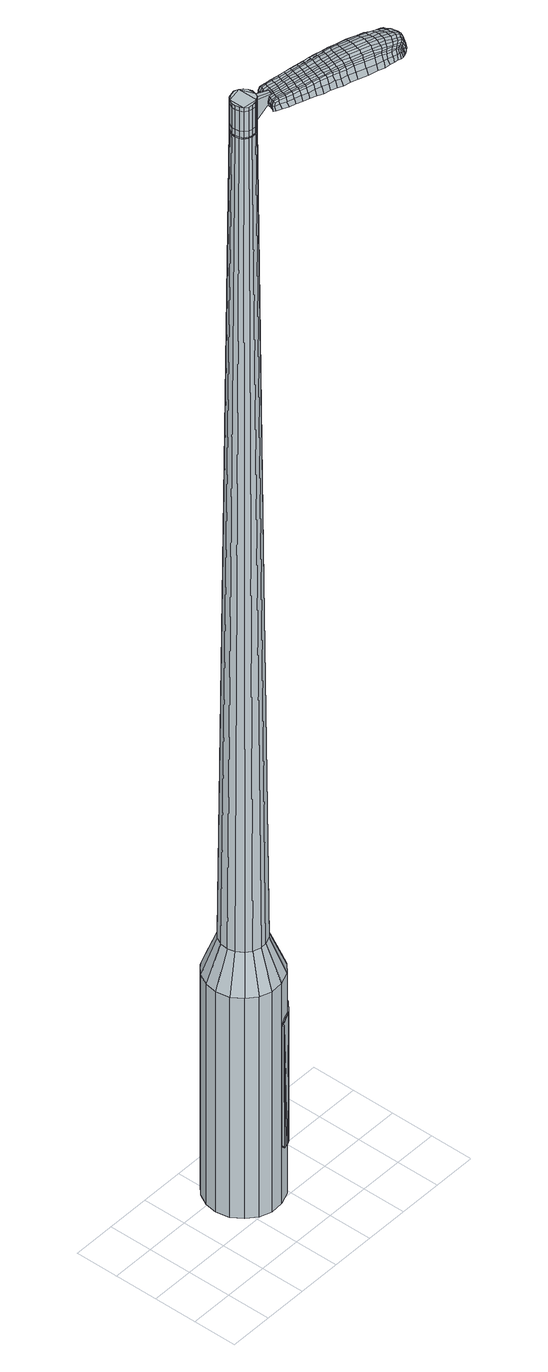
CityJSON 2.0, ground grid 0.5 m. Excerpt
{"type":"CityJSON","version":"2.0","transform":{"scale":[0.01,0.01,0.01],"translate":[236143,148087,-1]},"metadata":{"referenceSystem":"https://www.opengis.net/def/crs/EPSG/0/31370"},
"CityObjects":{
"object1":{"type":"GenericCityObject","attributes":{"cluster":206,"mean_distance_to_centroid":0.217,"new_centroid_x":236144.22,"new_centroid_y":148087.87,"mean_distance_to_camera":10.82,"H1":12.76,"H2":14.21,"Z_final":110.53,"cluster2":-1,"proj_x":236143.17,"proj_y":148091.08,"id_line":53979,"bearing_l":71.89,"distance":3.37,"orientation":"right","G_obj":341.89},"geometry":[{"type":"MultiSurface","lod":"2","boundaries":[[[0,1,2,3]],[[1,4,5,2]],[[4,6,7,5]],[[6,8,9,7]],[[8,10,11,9]],[[10,12,13,11]],[[12,14,15,13]],[[14,16,17,15]],[[16,18,19,17]],[[18,20,21,19]],[[20,22,23,21]],[[22,24,25,23]],[[24,26,27,25]],[[26,28,29,27]],[[28,30,31,29]],[[30,32,33,31]],[[32,34,35,33]],[[34,0,3,35]],[[36,37,38,39]],[[38,40,41,42]],[[41,43,42]],[[42,44,45,46]],[[45,47,46]],[[46,48,49,50]],[[49,51,50]],[[42,46,50,38]],[[50,52,39,38]],[[53,36,39]],[[2,5,7,35]],[[7,9,11,15]],[[11,13,15]],[[15,17,19,23]],[[19,21,23]],[[23,25,27,31]],[[27,29,31]],[[15,23,31,7]],[[31,33,35,7]],[[3,2,35]],[[1,0,54,55]],[[0,34,56,54]],[[34,32,57,56]],[[32,30,58,57]],[[30,28,59,58]],[[28,26,60,59]],[[26,24,61,60]],[[24,22,62,61]],[[22,20,63,62]],[[20,18,64,63]],[[18,16,65,64]],[[16,14,66,65]],[[14,12,67,66]],[[12,10,68,67]],[[10,8,69,68]],[[8,6,70,69]],[[6,4,71,70]],[[4,1,55,71]],[[55,54,72,73]],[[54,56,74,72]],[[56,57,75,74]],[[57,58,76,75]],[[58,59,77,76]],[[59,60,78,77]],[[60,61,79,78]],[[61,62,80,79]],[[62,63,81,80]],[[63,64,82,81]],[[64,65,83,82]],[[65,66,84,83]],[[66,67,85,84]],[[67,68,86,85]],[[68,69,87,86]],[[69,70,88,87]],[[70,71,89,88]],[[71,55,73,89]],[[72,90,91,92]],[[93,94,90,72]],[[95,96,94,93]],[[76,97,96,95]],[[98,99,97,76]],[[100,101,99,98]],[[79,102,101,100]],[[103,104,102,79]],[[105,106,104,103]],[[107,108,106,105]],[[83,109,108,107]],[[84,110,109,83]],[[111,112,110,84]],[[113,114,112,111]],[[115,116,114,113]],[[117,118,116,115]],[[89,119,118,117]],[[92,91,119,89]],[[120,121,122,123]],[[124,120,123,125]],[[126,124,125,127]],[[128,126,127,129]],[[130,128,129,131]],[[132,130,131,133]],[[134,132,133,135]],[[136,134,135,137]],[[138,136,137,139]],[[140,138,139,141]],[[142,140,141,143]],[[144,142,143,145]],[[146,144,145,147]],[[148,146,147,149]],[[150,148,149,151]],[[152,150,151,153]],[[73,72,92]],[[74,93,72]],[[74,75,95,93]],[[75,76,95]],[[77,98,76]],[[77,78,100,98]],[[78,79,100]],[[80,103,79]],[[80,81,105,103]],[[81,82,107,105]],[[82,83,107]],[[85,111,84]],[[85,86,113,111]],[[86,87,115,113]],[[87,88,117,115]],[[88,89,117]],[[73,92,89]],[[154,91,90]],[[154,119,91]],[[155,118,119]],[[155,156,116,118]],[[156,157,114,116]],[[157,158,112,114]],[[158,110,112]],[[159,108,109]],[[159,160,106,108]],[[160,161,104,106]],[[161,102,104]],[[162,101,102]],[[162,163,99,101]],[[163,97,99]],[[164,96,97]],[[164,165,94,96]],[[165,90,94]],[[39,52,152,166]],[[154,90,167,153]],[[53,39,166,121]],[[90,165,122,167]],[[36,53,121,120]],[[165,164,123,122]],[[37,36,120,124]],[[164,97,125,123]],[[38,37,124,126]],[[97,163,127,125]],[[40,38,126,128]],[[163,162,129,127]],[[41,40,128,130]],[[162,102,131,129]],[[43,41,130,132]],[[102,161,133,131]],[[42,43,132,134]],[[161,160,135,133]],[[44,42,134,136]],[[160,159,137,135]],[[45,44,136,138]],[[159,109,139,137]],[[47,45,138,140]],[[109,110,141,139]],[[46,47,140,142]],[[110,158,143,141]],[[48,46,142,144]],[[158,157,145,143]],[[49,48,144,146]],[[157,156,147,145]],[[51,49,146,148]],[[156,155,149,147]],[[50,51,148,150]],[[155,119,151,149]],[[52,50,150,152]],[[119,154,153,151]],[[152,153,168,169]],[[153,167,170,168]],[[167,122,171,170]],[[122,121,172,171]],[[121,166,173,172]],[[166,152,169,173]],[[174,175,176,177]],[[178,174,177,179]],[[174,178,180,181]],[[175,174,181,182]],[[183,184,185,186]],[[187,183,186,188]],[[183,187,189,190]],[[184,183,190,191]],[[192,193,194,195]],[[196,192,195,197]],[[192,196,198,199]],[[193,192,199,200]],[[201,202,203,204]],[[205,201,204,206]],[[201,205,207,208]],[[202,201,208,209]],[[210,211,212,213]],[[214,210,213,215]],[[210,214,216,217]],[[211,210,217,218]],[[219,220,221,222]],[[223,219,222,224]],[[219,223,225,226]],[[220,219,226,227]],[[228,229,230,231]],[[220,228,231,221]],[[228,220,227,232]],[[229,228,232,233]],[[234,235,236,237]],[[229,234,237,230]],[[234,229,233,238]],[[235,234,238,239]],[[240,178,179,241]],[[235,240,241,236]],[[240,235,239,242]],[[178,240,242,180]],[[243,244,245,246]],[[247,243,246,248]],[[243,247,249,250]],[[244,243,250,251]],[[252,253,254,255]],[[244,252,255,245]],[[252,244,251,256]],[[253,252,256,257]],[[258,259,260,261]],[[253,258,261,254]],[[258,253,257,262]],[[259,258,262,263]],[[264,265,266,267]],[[259,264,267,260]],[[264,259,263,268]],[[265,264,268,269]],[[270,175,182,271]],[[265,270,271,266]],[[270,265,269,272]],[[175,270,272,176]],[[273,274,275,276]],[[277,273,276,278]],[[273,277,279,280]],[[274,273,280,281]],[[282,283,284,285]],[[274,282,285,275]],[[282,274,281,286]],[[283,282,286,287]],[[288,289,290,291]],[[283,288,291,284]],[[288,283,287,292]],[[289,288,292,293]],[[294,187,188,295]],[[289,294,295,290]],[[294,289,293,296]],[[187,294,296,189]],[[297,298,299,300]],[[301,297,300,302]],[[297,301,303,304]],[[298,297,304,305]],[[306,307,308,309]],[[298,306,309,299]],[[306,298,305,310]],[[307,306,310,311]],[[312,313,314,315]],[[307,312,315,308]],[[312,307,311,316]],[[313,312,316,317]],[[318,319,320,321]],[[313,318,321,314]],[[318,313,317,322]],[[319,318,322,323]],[[324,184,191,325]],[[319,324,325,320]],[[324,319,323,326]],[[184,324,326,185]],[[327,213,212,328]],[[329,327,328,330]],[[327,329,331,332]],[[213,327,332,215]],[[333,329,330,334]],[[335,333,334,336]],[[333,335,337,338]],[[329,333,338,331]],[[339,335,336,340]],[[341,339,340,342]],[[339,341,343,344]],[[335,339,344,337]],[[345,341,342,346]],[[347,345,346,348]],[[345,347,349,350]],[[341,345,350,343]],[[351,347,348,352]],[[202,351,352,203]],[[351,202,209,353]],[[347,351,353,349]],[[354,355,200,199]],[[356,354,199,198]],[[354,356,357,358]],[[355,354,358,359]],[[360,361,359,358]],[[362,360,358,357]],[[360,362,363,364]],[[361,360,364,365]],[[366,367,365,364]],[[368,366,364,363]],[[366,368,369,370]],[[367,366,370,371]],[[372,373,371,370]],[[374,372,370,369]],[[372,374,207,205]],[[373,372,205,206]],[[375,376,377,378]],[[277,375,378,279]],[[375,277,278,379]],[[376,375,379,380]],[[381,196,197,382]],[[376,381,382,377]],[[381,376,380,383]],[[196,381,383,198]],[[384,385,386,387]],[[223,384,387,225]],[[384,223,224,388]],[[385,384,388,389]],[[390,391,392,393]],[[385,390,393,386]],[[390,385,389,394]],[[391,390,394,395]],[[396,193,200,397]],[[391,396,397,392]],[[396,391,395,398]],[[193,396,398,194]],[[399,400,401,402]],[[181,399,402,182]],[[399,181,180,403]],[[400,399,403,404]],[[405,406,407,408]],[[400,405,408,401]],[[405,400,404,409]],[[406,405,409,410]],[[411,204,203,412]],[[406,411,412,407]],[[411,406,410,413]],[[204,411,413,206]],[[414,415,416,417]],[[186,414,417,188]],[[414,186,185,418]],[[415,414,418,419]],[[420,208,207,421]],[[415,420,421,416]],[[420,415,419,422]],[[208,420,422,209]],[[423,424,425,426]],[[301,423,426,303]],[[423,301,302,427]],[[424,423,427,428]],[[429,214,215,430]],[[424,429,430,425]],[[429,424,428,431]],[[214,429,431,216]],[[432,433,434,435]],[[247,432,435,249]],[[432,247,248,436]],[[433,432,436,437]],[[438,439,440,441]],[[433,438,441,434]],[[438,433,437,442]],[[439,438,442,443]],[[444,211,218,445]],[[439,444,445,440]],[[444,439,443,446]],[[211,444,446,212]],[[447,448,437,436]],[[246,447,436,248]],[[447,246,245,449]],[[448,447,449,450]],[[451,452,443,442]],[[448,451,442,437]],[[451,448,450,453]],[[452,451,453,454]],[[455,328,212,446]],[[452,455,446,443]],[[455,452,454,456]],[[328,455,456,330]],[[457,458,459,460]],[[304,457,460,305]],[[457,304,303,426]],[[458,457,426,425]],[[461,332,331,462]],[[458,461,462,459]],[[461,458,425,430]],[[332,461,430,215]],[[463,464,450,449]],[[255,463,449,245]],[[463,255,254,465]],[[464,463,465,466]],[[467,468,454,453]],[[464,467,453,450]],[[467,464,466,469]],[[468,467,469,470]],[[471,334,330,456]],[[468,471,456,454]],[[471,468,470,472]],[[334,471,472,336]],[[473,474,475,476]],[[310,473,476,311]],[[473,310,305,460]],[[474,473,460,459]],[[477,338,337,478]],[[474,477,478,475]],[[477,474,459,462]],[[338,477,462,331]],[[479,480,466,465]],[[261,479,465,254]],[[479,261,260,481]],[[480,479,481,482]],[[483,484,470,469]],[[480,483,469,466]],[[483,480,482,485]],[[484,483,485,486]],[[487,340,336,472]],[[484,487,472,470]],[[487,484,486,488]],[[340,487,488,342]],[[489,490,491,492]],[[316,489,492,317]],[[489,316,311,476]],[[490,489,476,475]],[[493,344,343,494]],[[490,493,494,491]],[[493,490,475,478]],[[344,493,478,337]],[[495,496,482,481]],[[267,495,481,260]],[[495,267,266,497]],[[496,495,497,498]],[[499,500,486,485]],[[496,499,485,482]],[[499,496,498,501]],[[500,499,501,502]],[[503,346,342,488]],[[500,503,488,486]],[[503,500,502,504]],[[346,503,504,348]],[[505,506,507,508]],[[322,505,508,323]],[[505,322,317,492]],[[506,505,492,491]],[[509,350,349,510]],[[506,509,510,507]],[[509,506,491,494]],[[350,509,494,343]],[[511,512,498,497]],[[271,511,497,266]],[[511,271,182,402]],[[512,511,402,401]],[[513,514,502,501]],[[512,513,501,498]],[[513,512,401,408]],[[514,513,408,407]],[[515,352,348,504]],[[514,515,504,502]],[[515,514,407,412]],[[352,515,412,203]],[[516,517,419,418]],[[326,516,418,185]],[[516,326,323,508]],[[517,516,508,507]],[[518,353,209,422]],[[517,518,422,419]],[[518,517,507,510]],[[353,518,510,349]],[[519,520,380,379]],[[276,519,379,278]],[[519,276,275,521]],[[520,519,521,522]],[[523,356,198,383]],[[520,523,383,380]],[[523,520,522,524]],[[356,523,524,357]],[[525,526,527,528]],[[226,525,528,227]],[[525,226,225,387]],[[526,525,387,386]],[[529,530,531,532]],[[526,529,532,527]],[[529,526,386,393]],[[530,529,393,392]],[[533,355,359,534]],[[530,533,534,531]],[[533,530,392,397]],[[355,533,397,200]],[[535,536,522,521]],[[285,535,521,275]],[[535,285,284,537]],[[536,535,537,538]],[[539,362,357,524]],[[536,539,524,522]],[[539,536,538,540]],[[362,539,540,363]],[[541,542,543,544]],[[232,541,544,233]],[[541,232,227,528]],[[542,541,528,527]],[[545,546,547,548]],[[542,545,548,543]],[[545,542,527,532]],[[546,545,532,531]],[[549,361,365,550]],[[546,549,550,547]],[[549,546,531,534]],[[361,549,534,359]],[[551,552,538,537]],[[291,551,537,284]],[[551,291,290,553]],[[552,551,553,554]],[[555,368,363,540]],[[552,555,540,538]],[[555,552,554,556]],[[368,555,556,369]],[[557,558,559,560]],[[238,557,560,239]],[[557,238,233,544]],[[558,557,544,543]],[[561,562,563,564]],[[558,561,564,559]],[[561,558,543,548]],[[562,561,548,547]],[[565,367,371,566]],[[562,565,566,563]],[[565,562,547,550]],[[367,565,550,365]],[[567,568,554,553]],[[295,567,553,290]],[[567,295,188,417]],[[568,567,417,416]],[[569,374,369,556]],[[568,569,556,554]],[[569,568,416,421]],[[374,569,421,207]],[[570,571,404,403]],[[242,570,403,180]],[[570,242,239,560]],[[571,570,560,559]],[[572,573,410,409]],[[571,572,409,404]],[[572,571,559,564]],[[573,572,564,563]],[[574,373,206,413]],[[573,574,413,410]],[[574,573,563,566]],[[373,574,566,371]],[[575,576,577,578]],[[578,577,579,580]],[[581,579,577,582]],[[582,577,576,583]],[[584,585,586,587]],[[587,586,588,589]],[[590,588,586,591]],[[591,586,585,592]],[[593,594,595,596]],[[596,595,597,598]],[[599,597,595,600]],[[600,595,594,601]],[[602,603,604,605]],[[605,604,606,607]],[[608,606,604,609]],[[609,604,603,610]],[[611,612,613,614]],[[614,613,615,616]],[[617,615,613,618]],[[618,613,612,619]],[[620,621,622,623]],[[623,622,624,625]],[[626,624,622,627]],[[627,622,621,628]],[[629,630,631,632]],[[632,631,621,620]],[[628,621,631,633]],[[633,631,630,634]],[[635,636,637,638]],[[638,637,630,629]],[[634,630,637,639]],[[639,637,636,640]],[[580,579,641,642]],[[642,641,636,635]],[[640,636,641,643]],[[643,641,579,581]],[[644,645,646,647]],[[647,646,648,649]],[[650,648,646,651]],[[651,646,645,652]],[[653,654,655,656]],[[656,655,645,644]],[[652,645,655,657]],[[657,655,654,658]],[[659,660,661,662]],[[662,661,654,653]],[[658,654,661,663]],[[663,661,660,664]],[[665,666,667,668]],[[668,667,660,659]],[[664,660,667,669]],[[669,667,666,670]],[[583,576,671,672]],[[672,671,666,665]],[[670,666,671,673]],[[673,671,576,575]],[[674,675,676,677]],[[677,676,678,679]],[[680,678,676,681]],[[681,676,675,682]],[[683,684,685,686]],[[686,685,675,674]],[[682,675,685,687]],[[687,685,684,688]],[[689,690,691,692]],[[692,691,684,683]],[[688,684,691,693]],[[693,691,690,694]],[[589,588,695,696]],[[696,695,690,689]],[[694,690,695,697]],[[697,695,588,590]],[[698,699,700,701]],[[701,700,702,703]],[[704,702,700,705]],[[705,700,699,706]],[[707,708,709,710]],[[710,709,699,698]],[[706,699,709,711]],[[711,709,708,712]],[[713,714,715,716]],[[716,715,708,707]],[[712,708,715,717]],[[717,715,714,718]],[[719,720,721,722]],[[722,721,714,713]],[[718,714,721,723]],[[723,721,720,724]],[[592,585,725,726]],[[726,725,720,719]],[[724,720,725,727]],[[727,725,585,584]],[[611,614,728,729]],[[729,728,730,731]],[[732,730,728,733]],[[733,728,614,616]],[[731,730,734,735]],[[735,734,736,737]],[[738,736,734,739]],[[739,734,730,732]],[[737,736,740,741]],[[741,740,742,743]],[[744,742,740,745]],[[745,740,736,738]],[[743,742,746,747]],[[747,746,748,749]],[[750,748,746,751]],[[751,746,742,744]],[[749,748,752,753]],[[753,752,603,602]],[[610,603,752,754]],[[754,752,748,750]],[[601,755,756,600]],[[600,756,757,599]],[[758,757,756,759]],[[759,756,755,760]],[[760,761,762,759]],[[759,762,763,758]],[[764,763,762,765]],[[765,762,761,766]],[[766,767,768,765]],[[765,768,769,764]],[[770,769,768,771]],[[771,768,767,772]],[[772,773,774,771]],[[771,774,775,770]],[[608,775,774,606]],[[606,774,773,607]],[[776,777,778,779]],[[779,778,678,680]],[[679,678,778,780]],[[780,778,777,781]],[[598,597,782,783]],[[783,782,777,776]],[[781,777,782,784]],[[784,782,597,599]],[[785,786,787,788]],[[788,787,624,626]],[[625,624,787,789]],[[789,787,786,790]],[[791,792,793,794]],[[794,793,786,785]],[[790,786,793,795]],[[795,793,792,796]],[[601,594,797,798]],[[798,797,792,791]],[[796,792,797,799]],[[799,797,594,593]],[[800,801,802,803]],[[803,802,582,583]],[[581,582,802,804]],[[804,802,801,805]],[[806,807,808,809]],[[809,808,801,800]],[[805,801,808,810]],[[810,808,807,811]],[[602,605,812,813]],[[813,812,807,806]],[[811,807,812,814]],[[814,812,605,607]],[[815,816,817,818]],[[818,817,587,589]],[[584,587,817,819]],[[819,817,816,820]],[[608,609,821,822]],[[822,821,816,815]],[[820,816,821,823]],[[823,821,609,610]],[[824,825,826,827]],[[827,826,702,704]],[[703,702,826,828]],[[828,826,825,829]],[[616,615,830,831]],[[831,830,825,824]],[[829,825,830,832]],[[832,830,615,617]],[[833,834,835,836]],[[836,835,648,650]],[[649,648,835,837]],[[837,835,834,838]],[[839,840,841,842]],[[842,841,834,833]],[[838,834,841,843]],[[843,841,840,844]],[[619,612,845,846]],[[846,845,840,839]],[[844,840,845,847]],[[847,845,612,611]],[[838,848,849,837]],[[837,849,647,649]],[[644,647,849,850]],[[850,849,848,851]],[[844,852,853,843]],[[843,853,848,838]],[[851,848,853,854]],[[854,853,852,855]],[[611,729,856,847]],[[847,856,852,844]],[[855,852,856,857]],[[857,856,729,731]],[[858,859,860,861]],[[861,860,705,706]],[[704,705,860,827]],[[827,860,859,824]],[[732,733,862,863]],[[863,862,859,858]],[[824,859,862,831]],[[831,862,733,616]],[[851,864,850]],[[850,864,656,644]],[[653,656,864,865]],[[865,864,866]],[[855,867,868,854]],[[854,868,864,851]],[[866,864,868,869]],[[869,868,867,870]],[[731,735,871,857]],[[857,871,867,855]],[[870,867,871,872]],[[872,871,735,737]],[[873,874,875,876]],[[876,875,711,712]],[[706,711,875,861]],[[861,875,874,858]],[[738,739,877,878]],[[878,877,874,873]],[[858,874,877,863]],[[863,877,739,732]],[[866,879,880,865]],[[865,880,662,653]],[[659,662,880,881]],[[881,880,879,882]],[[870,883,884,869]],[[869,884,879,866]],[[882,879,884,885]],[[885,884,883,886]],[[737,741,887,872]],[[872,887,883,870]],[[886,883,887,888]],[[888,887,741,743]],[[889,890,891,892]],[[892,891,717,718]],[[712,717,891,876]],[[876,891,890,873]],[[744,745,893,894]],[[894,893,890,889]],[[873,890,893,878]],[[878,893,745,738]],[[882,895,896,881]],[[881,896,668,659]],[[665,668,896,897]],[[897,896,895,898]],[[886,899,900,885]],[[885,900,895,882]],[[898,895,900,901]],[[901,900,899,902]],[[743,747,903,888]],[[888,903,899,886]],[[902,899,903,904]],[[904,903,747,749]],[[905,906,907,908]],[[908,907,723,724]],[[718,723,907,892]],[[892,907,906,889]],[[750,751,909,910]],[[910,909,906,905]],[[889,906,909,894]],[[894,909,751,744]],[[898,911,912,897]],[[897,912,672,665]],[[583,672,912,803]],[[803,912,911,800]],[[902,913,914,901]],[[901,914,911,898]],[[800,911,914,809]],[[809,914,913,806]],[[749,753,915,904]],[[904,915,913,902]],[[806,913,915,813]],[[813,915,753,602]],[[820,916,917,819]],[[819,917,727,584]],[[724,727,917,908]],[[908,917,916,905]],[[610,754,918,823]],[[823,918,916,820]],[[905,916,918,910]],[[910,918,754,750]],[[781,919,920,780]],[[780,920,677,679]],[[674,677,920,921]],[[921,920,919,922]],[[599,757,923,784]],[[784,923,919,781]],[[922,919,923,924]],[[924,923,757,758]],[[925,926,927,928]],[[928,927,627,628]],[[626,627,927,788]],[[788,927,926,785]],[[929,930,931,932]],[[932,931,926,925]],[[785,926,931,794]],[[794,931,930,791]],[[760,755,933,934]],[[934,933,930,929]],[[791,930,933,798]],[[798,933,755,601]],[[922,935,936,921]],[[921,936,686,674]],[[683,686,936,937]],[[937,936,935,938]],[[758,763,939,924]],[[924,939,935,922]],[[938,935,939,940]],[[940,939,763,764]],[[941,942,943,944]],[[944,943,633,634]],[[628,633,943,928]],[[928,943,942,925]],[[945,946,947,948]],[[948,947,942,941]],[[925,942,947,932]],[[932,947,946,929]],[[766,761,949,950]],[[950,949,946,945]],[[929,946,949,934]],[[934,949,761,760]],[[938,951,952,937]],[[937,952,692,683]],[[689,692,952,953]],[[953,952,951,954]],[[764,769,955,940]],[[940,955,951,938]],[[954,951,955,956]],[[956,955,769,770]],[[957,958,959,960]],[[960,959,639,640]],[[634,639,959,944]],[[944,959,958,941]],[[961,962,963,964]],[[964,963,958,957]],[[941,958,963,948]],[[948,963,962,945]],[[772,767,965,966]],[[966,965,962,961]],[[945,962,965,950]],[[950,965,767,766]],[[954,967,968,953]],[[953,968,696,689]],[[589,696,968,818]],[[818,968,967,815]],[[770,775,969,956]],[[956,969,967,954]],[[815,967,969,822]],[[822,969,775,608]],[[805,970,971,804]],[[804,971,643,581]],[[640,643,971,960]],[[960,971,970,957]],[[811,972,973,810]],[[810,973,970,805]],[[957,970,973,964]],[[964,973,972,961]],[[607,773,974,814]],[[814,974,972,811]],[[961,972,974,966]],[[966,974,773,772]],[[575,578,177,176]],[[578,580,179,177]],[[590,591,190,189]],[[591,592,191,190]],[[593,596,195,194]],[[596,598,197,195]],[[617,618,217,216]],[[618,619,218,217]],[[620,623,222,221]],[[623,625,224,222]],[[629,632,231,230]],[[632,620,221,231]],[[635,638,237,236]],[[638,629,230,237]],[[580,642,241,179]],[[642,635,236,241]],[[650,651,250,249]],[[651,652,251,250]],[[652,657,256,251]],[[657,658,257,256]],[[658,663,262,257]],[[663,664,263,262]],[[664,669,268,263]],[[669,670,269,268]],[[670,673,272,269]],[[673,575,176,272]],[[680,681,280,279]],[[681,682,281,280]],[[682,687,286,281]],[[687,688,287,286]],[[688,693,292,287]],[[693,694,293,292]],[[694,697,296,293]],[[697,590,189,296]],[[698,701,300,299]],[[701,703,302,300]],[[707,710,309,308]],[[710,698,299,309]],[[713,716,315,314]],[[716,707,308,315]],[[719,722,321,320]],[[722,713,314,321]],[[592,726,325,191]],[[726,719,320,325]],[[776,779,378,377]],[[779,680,279,378]],[[598,783,382,197]],[[783,776,377,382]],[[625,789,388,224]],[[789,790,389,388]],[[790,795,394,389]],[[795,796,395,394]],[[796,799,398,395]],[[799,593,194,398]],[[703,828,427,302]],[[828,829,428,427]],[[829,832,431,428]],[[832,617,216,431]],[[833,836,435,434]],[[836,650,249,435]],[[839,842,441,440]],[[842,833,434,441]],[[619,846,445,218]],[[846,839,440,445]],[[975,976,977,978]],[[979,980,978,977]],[[981,982,983,984]],[[985,986,987,988]],[[976,989,990,977]],[[991,979,977,990]],[[992,981,984,993]],[[994,995,986,985]],[[989,996,997,990]],[[997,998,991,990]],[[999,992,993,1000]],[[1001,995,994,1002]],[[996,1003,1004,997]],[[1004,1005,998,997]],[[1006,999,1000,1007]],[[1008,1001,1002,1009]],[[1010,1011,1012,1013]],[[1014,1015,1011,1010]],[[1014,1016,1017,1015]],[[1016,1018,1019,1017]],[[1020,1021,1022,1023]],[[1024,1025,1021,1020]],[[1026,1027,1025,1024]],[[1028,1029,1027,1026]],[[1023,1012,1011,1020]],[[1020,1011,1015,1024]],[[1015,1017,1026,1024]],[[1017,1019,1028,1026]],[[984,983,980,979]],[[993,984,979,991]],[[998,1000,993,991]],[[1005,1007,1000,998]],[[985,988,982,981]],[[994,985,981,992]],[[1002,994,992,999]],[[1009,1002,999,1006]],[[986,1010,1013,987]],[[995,1014,1010,986]],[[1016,1014,995,1001]],[[1018,1016,1001,1008]],[[1030,1031,1032,1033]],[[1032,1034,1035,1036]],[[1032,1036,1037,1038]],[[1032,1038,1033]],[[1039,1030,1033,1040]],[[1041,1040,1033,1042]],[[1043,1042,1033]],[[1044,1032,1031,1045]],[[1046,1044,1045,1047]],[[1048,1046,1047,1049]],[[1050,1048,1049,1051]],[[1052,1050,1051,1053]],[[1053,1054,1055,1056]],[[1053,1056,1057,1058]],[[1053,1058,1059,1060]],[[1059,1061,1062,1063]],[[1059,1063,1064,1065]],[[1059,1065,1060]],[[1053,1060,1052]],[[1066,1067,1031,1030]],[[1068,1069,1034,1032]],[[1070,1071,1043,1033]],[[1067,1072,1045,1031]],[[1073,1068,1032,1044]],[[1072,1074,1047,1045]],[[1075,1073,1044,1046]],[[1074,1076,1049,1047]],[[1077,1075,1046,1048]],[[1076,1078,1051,1049]],[[1079,1077,1048,1050]],[[1078,1080,1053,1051]],[[1081,1079,1050,1052]],[[1080,1082,1054,1053]],[[1083,1084,1061,1059]],[[1085,1081,1052,1060]],[[1055,1054,1082,1086]],[[1056,1055,1086,1087]],[[1057,1056,1087,1088]],[[1058,1057,1088,1089]],[[1059,1058,1089,1083]],[[1090,1066,1030,1039]],[[1091,1090,1039,1040]],[[1092,1091,1040,1041]],[[1093,1092,1041,1042]],[[1071,1093,1042,1043]],[[1035,1034,1069,1094]],[[1062,1061,1084,1095]],[[1036,1035,1094,1096]],[[1037,1036,1096,1097]],[[1038,1037,1097,1098]],[[1033,1038,1098,1070]],[[1063,1062,1095,1099]],[[1064,1063,1099,1100]],[[1065,1064,1100,1101]],[[1060,1065,1101,1085]]]}]}
},
"vertices":[
[165,75,384],[158,62,384],[158,62,96],[165,75,96],[147,52,384],[147,52,96],[133,47,384],[133,47,96],[118,46,384],[118,46,96],[104,51,384],[104,51,96],[93,60,384],[93,60,96],[85,72,384],[85,72,96],[82,87,384],[82,87,96],[84,101,384],[84,101,96],[91,114,384],[91,114,96],[102,124,384],[102,124,96],[116,130,384],[116,130,96],[130,130,384],[130,130,96],[144,126,384],[144,126,96],[156,117,384],[156,117,96],[164,104,384],[164,104,96],[167,90,384],[167,90,96],[137,93,1524],[134,97,1524],[131,100,1524],[137,84,1524],[126,102,1524],[122,101,1524],[114,97,1524],[117,100,1524],[111,92,1524],[111,88,1524],[114,79,1524],[112,83,1524],[118,76,1524],[122,75,1524],[131,77,1524],[127,75,1524],[135,80,1524],[138,89,1524],[148,80,429],[144,73,429],[149,89,429],[148,98,429],[143,105,429],[136,110,429],[128,113,429],[119,113,429],[111,110,429],[104,104,429],[100,96,429],[99,87,429],[101,79,429],[106,71,429],[112,66,429],[121,63,429],[129,64,429],[138,67,429],[137,84,1483],[135,80,1483],[138,89,1483],[137,93,1483],[134,97,1483],[131,100,1483],[126,102,1483],[122,101,1483],[117,100,1483],[114,97,1483],[111,92,1483],[111,88,1483],[112,83,1483],[114,79,1483],[118,76,1483],[122,75,1483],[127,75,1483],[131,77,1483],[137,84,1485],[134,80,1485],[134,80,1483],[137,89,1483],[137,89,1485],[136,93,1483],[136,93,1485],[134,97,1485],[130,100,1483],[130,100,1485],[126,101,1483],[126,101,1485],[122,101,1485],[117,99,1483],[117,99,1485],[114,96,1483],[114,96,1485],[112,92,1483],[112,92,1485],[111,88,1485],[112,83,1485],[115,80,1483],[115,80,1485],[118,77,1483],[118,77,1485],[122,76,1483],[122,76,1485],[127,76,1483],[127,76,1485],[131,77,1485],[137,93,1519],[138,89,1519],[138,89,1493],[137,93,1493],[134,97,1519],[134,97,1493],[131,100,1519],[131,100,1493],[126,102,1519],[126,102,1493],[122,101,1519],[122,101,1493],[117,100,1519],[117,100,1493],[114,97,1519],[114,97,1493],[111,92,1519],[111,92,1493],[111,88,1519],[111,88,1493],[112,83,1519],[112,83,1493],[114,79,1519],[114,79,1493],[118,76,1519],[118,76,1493],[122,75,1519],[122,75,1493],[127,75,1519],[127,75,1493],[131,77,1519],[131,77,1493],[135,80,1519],[135,80,1493],[135,80,1485],[127,75,1485],[122,75,1485],[118,76,1485],[114,79,1485],[111,92,1485],[114,97,1485],[117,100,1485],[126,102,1485],[131,100,1485],[137,93,1485],[138,89,1485],[137,84,1519],[137,84,1493],[154,75,1513],[154,75,1518],[155,78,1513],[156,81,1513],[156,81,1518],[155,78,1518],[219,37,1519],[212,39,1518],[213,37,1509],[220,35,1510],[227,34,1519],[228,32,1510],[227,36,1526],[219,38,1525],[212,41,1525],[231,73,1519],[225,75,1518],[223,74,1525],[230,72,1525],[240,71,1519],[238,70,1526],[241,72,1510],[233,74,1510],[226,76,1509],[296,34,1519],[294,30,1519],[295,30,1513],[297,34,1513],[296,38,1519],[297,38,1513],[294,38,1524],[294,34,1524],[293,31,1524],[225,57,1530],[218,59,1529],[217,56,1529],[224,54,1530],[234,54,1531],[233,51,1531],[235,58,1530],[226,60,1530],[219,62,1529],[148,82,1512],[148,79,1512],[149,79,1517],[150,81,1517],[149,84,1512],[150,84,1517],[150,84,1506],[149,81,1506],[148,79,1506],[276,20,1519],[273,20,1519],[273,19,1512],[276,18,1512],[278,19,1518],[279,18,1512],[278,20,1522],[276,21,1523],[273,22,1524],[268,21,1519],[262,23,1519],[263,21,1512],[268,20,1512],[268,23,1524],[262,24,1525],[257,24,1519],[249,26,1519],[250,25,1511],[257,22,1511],[257,26,1526],[249,28,1526],[238,30,1519],[239,28,1510],[238,32,1526],[150,64,1513],[157,61,1513],[157,62,1518],[150,65,1517],[145,66,1512],[146,66,1516],[146,65,1506],[151,62,1507],[158,59,1507],[164,58,1514],[171,55,1515],[171,57,1520],[164,59,1519],[165,57,1507],[172,54,1507],[178,52,1515],[185,50,1516],[185,51,1522],[178,54,1521],[179,51,1508],[186,48,1508],[192,47,1517],[199,44,1517],[199,46,1524],[192,49,1523],[193,45,1508],[200,43,1509],[206,42,1518],[205,44,1524],[207,40,1509],[288,53,1519],[285,55,1519],[284,54,1524],[287,52,1523],[290,52,1518],[289,51,1522],[291,53,1512],[289,54,1512],[286,56,1512],[280,57,1519],[275,59,1519],[274,58,1525],[279,56,1524],[282,58,1512],[276,60,1512],[269,61,1519],[262,64,1519],[261,63,1526],[268,60,1526],[271,62,1511],[264,65,1511],[251,67,1519],[250,66,1526],[253,68,1510],[160,92,1513],[167,90,1513],[169,91,1507],[161,93,1507],[154,93,1512],[156,94,1506],[155,92,1516],[159,91,1517],[166,90,1518],[175,89,1514],[182,87,1515],[183,88,1507],[176,89,1507],[173,88,1519],[181,86,1520],[189,85,1515],[196,83,1516],[198,84,1508],[191,86,1508],[188,84,1521],[195,82,1522],[203,81,1517],[211,79,1517],[212,80,1509],[205,82,1508],[202,80,1523],[209,78,1524],[218,77,1518],[219,78,1509],[216,76,1524],[155,79,1519],[154,77,1519],[162,77,1520],[161,75,1520],[163,80,1520],[156,82,1519],[169,75,1522],[168,72,1522],[176,73,1523],[175,70,1523],[177,76,1523],[170,78,1521],[183,70,1524],[182,68,1524],[190,68,1525],[189,65,1525],[191,71,1525],[184,73,1524],[197,66,1526],[196,63,1526],[204,63,1527],[203,61,1527],[205,67,1527],[198,69,1526],[211,61,1528],[210,58,1528],[212,65,1528],[291,35,1527],[290,32,1527],[292,39,1526],[287,41,1527],[287,37,1528],[286,33,1528],[281,39,1529],[280,35,1529],[282,43,1528],[275,45,1530],[274,41,1530],[273,37,1530],[267,43,1531],[266,40,1531],[268,47,1530],[259,50,1531],[258,46,1531],[257,43,1531],[246,50,1531],[245,47,1531],[247,54,1531],[292,50,1518],[293,48,1519],[294,48,1513],[293,51,1513],[290,50,1523],[292,48,1523],[295,43,1519],[296,43,1513],[293,43,1524],[281,20,1518],[283,21,1518],[282,22,1523],[280,21,1523],[281,18,1513],[284,19,1513],[287,22,1519],[290,24,1519],[288,25,1524],[285,23,1523],[287,21,1513],[291,24,1513],[292,27,1519],[291,28,1524],[293,27,1513],[219,40,1528],[220,42,1528],[213,44,1528],[212,42,1527],[227,37,1528],[228,39,1529],[221,44,1529],[222,47,1530],[215,50,1529],[214,47,1528],[229,41,1529],[230,44,1530],[223,50,1530],[216,53,1529],[232,47,1531],[229,71,1528],[229,68,1529],[237,66,1529],[238,68,1528],[222,73,1527],[222,70,1528],[228,65,1529],[236,62,1530],[221,67,1528],[152,93,1512],[152,91,1512],[153,90,1517],[153,92,1517],[153,94,1506],[153,92,1506],[151,88,1512],[152,87,1517],[152,88,1506],[144,68,1512],[144,69,1512],[145,68,1506],[144,67,1506],[145,68,1517],[146,69,1517],[145,71,1512],[146,74,1512],[147,73,1506],[146,71,1506],[146,71,1517],[147,74,1517],[147,77,1512],[147,76,1506],[148,76,1517],[150,66,1519],[151,68,1519],[157,63,1520],[158,65,1520],[151,70,1519],[152,72,1519],[158,67,1520],[159,70,1520],[153,75,1519],[160,72,1520],[158,90,1519],[158,89,1519],[165,87,1520],[166,88,1520],[157,86,1519],[164,83,1520],[164,61,1521],[165,62,1521],[171,58,1522],[172,60,1522],[165,65,1521],[166,67,1521],[172,62,1522],[173,65,1523],[167,70,1522],[174,67,1523],[173,86,1521],[172,84,1521],[179,82,1522],[180,84,1522],[171,81,1521],[178,79,1522],[178,55,1523],[179,57,1523],[185,53,1524],[186,55,1524],[179,60,1523],[180,62,1524],[186,57,1525],[187,60,1525],[181,65,1524],[188,63,1525],[187,82,1523],[186,80,1523],[194,78,1524],[194,80,1524],[185,77,1524],[192,75,1525],[192,50,1525],[193,52,1525],[199,48,1526],[199,49,1526],[193,54,1526],[194,57,1526],[200,52,1527],[201,55,1527],[195,60,1526],[202,58,1527],[201,78,1525],[201,76,1525],[208,74,1526],[208,77,1526],[199,73,1526],[207,71,1527],[206,45,1527],[206,47,1527],[207,49,1527],[208,52,1528],[209,55,1528],[215,75,1527],[215,72,1527],[214,69,1528],[288,51,1525],[289,48,1525],[285,52,1526],[286,50,1526],[291,44,1526],[287,45,1527],[277,22,1525],[280,22,1525],[276,23,1526],[274,22,1525],[283,24,1525],[286,26,1526],[282,27,1527],[279,25,1526],[288,29,1526],[284,30,1527],[280,54,1526],[281,52,1527],[274,56,1527],[275,54,1528],[281,47,1528],[275,50,1529],[269,24,1526],[271,25,1527],[265,26,1528],[263,25,1527],[273,26,1527],[276,29,1528],[269,31,1529],[267,28,1528],[278,32,1528],[271,34,1530],[268,59,1528],[268,56,1529],[260,61,1528],[260,59,1529],[268,52,1529],[260,55,1530],[257,27,1528],[259,28,1528],[251,31,1529],[250,29,1528],[261,30,1529],[263,33,1530],[254,36,1530],[252,33,1530],[264,36,1530],[256,39,1531],[249,65,1529],[249,62,1529],[248,58,1530],[238,33,1528],[239,35,1529],[241,37,1530],[242,40,1530],[244,43,1531],[214,39,1509],[213,41,1518],[220,39,1518],[221,37,1509],[228,36,1519],[229,34,1510],[228,37,1525],[219,40,1525],[213,43,1525],[223,72,1525],[224,73,1518],[231,71,1518],[230,70,1525],[239,69,1519],[238,68,1525],[241,70,1510],[233,72,1509],[226,74,1509],[293,31,1513],[292,31,1519],[293,34,1519],[294,34,1513],[294,38,1519],[295,38,1513],[292,38,1524],[292,35,1524],[291,32,1524],[218,56,1528],[219,59,1528],[226,57,1529],[225,54,1529],[234,54,1529],[233,51,1529],[235,57,1529],[227,60,1529],[220,62,1528],[151,78,1516],[150,78,1512],[151,81,1512],[151,81,1516],[152,84,1512],[152,83,1516],[152,84,1506],[151,81,1506],[151,78,1506],[273,21,1512],[273,22,1519],[276,22,1518],[276,20,1512],[278,21,1518],[278,20,1512],[278,22,1522],[276,23,1523],[273,23,1523],[263,23,1512],[263,24,1519],[268,23,1519],[269,21,1512],[268,25,1524],[263,26,1525],[251,26,1511],[250,28,1519],[257,26,1519],[258,24,1511],[257,27,1525],[249,30,1526],[239,32,1519],[240,30,1510],[239,33,1526],[158,64,1518],[158,63,1513],[151,65,1513],[151,66,1517],[147,67,1512],[148,68,1515],[147,66,1506],[152,64,1506],[159,61,1507],[172,58,1520],[172,57,1514],[165,60,1514],[165,61,1519],[166,58,1507],[173,55,1507],[186,53,1522],[186,52,1516],[179,54,1515],[179,56,1521],[180,53,1508],[187,50,1508],[199,48,1523],[200,46,1517],[193,49,1516],[193,50,1522],[194,47,1508],[200,44,1508],[207,44,1517],[206,45,1524],[207,42,1509],[283,52,1523],[284,53,1519],[287,52,1518],[286,51,1523],[288,51,1518],[288,50,1522],[290,51,1512],[288,53,1512],[285,54,1512],[273,56,1525],[274,57,1519],[279,55,1519],[279,54,1524],[281,56,1512],[276,58,1512],[260,61,1526],[261,62,1519],[269,59,1519],[268,58,1525],[270,60,1511],[263,63,1511],[250,65,1519],[249,64,1526],[252,66,1510],[168,89,1507],[167,88,1513],[160,90,1513],[161,91,1506],[155,91,1512],[156,92,1506],[155,91,1515],[159,90,1517],[166,88,1518],[183,86,1507],[181,85,1514],[174,87,1514],[175,87,1507],[173,86,1519],[180,84,1520],[197,82,1508],[196,81,1516],[189,83,1515],[190,84,1508],[187,82,1521],[195,80,1522],[212,78,1508],[210,77,1517],[203,79,1516],[205,80,1508],[202,78,1522],[209,76,1523],[217,75,1517],[219,76,1509],[216,74,1524],[156,79,1518],[155,77,1518],[162,77,1519],[162,75,1519],[163,80,1519],[156,82,1518],[169,75,1520],[169,72,1520],[177,72,1521],[176,70,1521],[177,75,1521],[170,77,1520],[184,70,1523],[183,67,1523],[191,68,1524],[190,65,1524],[192,71,1524],[185,73,1523],[198,66,1525],[197,63,1525],[205,63,1526],[204,60,1526],[206,66,1526],[199,69,1525],[212,61,1527],[211,58,1527],[213,64,1527],[289,32,1526],[290,35,1526],[290,39,1525],[287,40,1526],[286,37,1526],[285,33,1526],[279,35,1528],[280,39,1528],[281,42,1527],[274,45,1528],[273,41,1529],[272,38,1529],[266,40,1530],[267,43,1530],[267,47,1529],[259,50,1530],[258,46,1530],[257,43,1530],[245,47,1530],[246,50,1530],[247,53,1530],[292,48,1513],[291,47,1518],[290,49,1518],[291,50,1512],[288,49,1523],[290,47,1523],[293,43,1519],[294,43,1513],[291,43,1523],[281,23,1523],[282,22,1518],[280,22,1518],[279,23,1523],[280,20,1512],[283,21,1512],[287,26,1523],[288,26,1519],[285,24,1519],[284,25,1523],[286,23,1513],[289,25,1513],[291,28,1519],[289,29,1524],[291,28,1513],[214,45,1527],[220,42,1527],[220,41,1527],[213,44,1526],[228,38,1527],[228,39,1528],[216,50,1528],[222,48,1528],[221,45,1528],[215,47,1527],[230,42,1528],[231,45,1529],[223,51,1529],[217,53,1528],[232,48,1529],[237,65,1528],[229,68,1527],[229,69,1527],[237,67,1527],[222,71,1526],[222,70,1527],[228,64,1528],[236,61,1528],[221,66,1527],[154,90,1516],[154,90,1512],[154,92,1512],[155,91,1516],[155,92,1506],[155,91,1506],[153,87,1512],[153,87,1516],[154,87,1506],[147,68,1506],[146,69,1512],[146,68,1512],[147,67,1506],[147,68,1516],[148,69,1516],[149,73,1506],[148,73,1512],[147,71,1512],[148,70,1506],[148,71,1516],[149,73,1516],[149,76,1512],[150,75,1506],[150,76,1516],[152,67,1518],[151,67,1518],[158,64,1519],[158,65,1519],[153,72,1518],[152,70,1518],[159,67,1519],[160,70,1519],[154,74,1518],[161,72,1519],[165,86,1519],[159,88,1518],[159,89,1518],[166,87,1519],[158,85,1518],[164,83,1519],[165,62,1520],[172,59,1521],[172,60,1521],[167,67,1520],[166,65,1520],[173,62,1521],[174,65,1521],[168,70,1520],[175,67,1521],[180,82,1521],[173,84,1520],[173,85,1520],[180,83,1521],[172,81,1520],[179,79,1521],[179,57,1522],[179,56,1522],[186,54,1523],[186,55,1523],[181,62,1522],[180,60,1522],[187,57,1523],[188,60,1524],[182,65,1523],[189,62,1524],[194,78,1523],[187,80,1522],[187,81,1522],[194,79,1523],[186,77,1522],[193,75,1523],[193,52,1524],[193,51,1524],[200,49,1525],[200,50,1525],[195,57,1525],[194,55,1524],[201,52,1525],[202,55,1526],[196,60,1525],[203,58,1526],[208,74,1525],[201,76,1524],[201,77,1524],[208,75,1525],[200,72,1524],[207,70,1525],[207,47,1526],[206,46,1526],[209,52,1527],[208,50,1526],[210,55,1527],[215,72,1526],[215,73,1526],[214,68,1526],[288,48,1524],[287,50,1524],[284,51,1525],[285,49,1525],[289,44,1525],[286,45,1525],[276,24,1525],[279,24,1524],[277,23,1524],[274,24,1525],[281,28,1526],[285,27,1525],[282,25,1524],[279,26,1525],[287,29,1525],[283,31,1526],[280,51,1526],[279,53,1526],[273,55,1526],[274,53,1527],[280,47,1526],[274,49,1527],[265,27,1527],[271,26,1526],[269,25,1526],[263,27,1526],[269,32,1528],[276,30,1527],[273,27,1526],[267,29,1527],[278,32,1527],[271,35,1528],[268,55,1527],[267,57,1527],[260,60,1527],[260,58,1528],[268,51,1528],[260,54,1529],[251,32,1528],[259,29,1527],[258,28,1527],[250,31,1527],[254,37,1529],[262,34,1529],[261,31,1528],[253,34,1528],[264,37,1529],[256,40,1530],[249,62,1528],[249,63,1528],[248,58,1529],[240,35,1528],[239,34,1528],[243,41,1529],[241,38,1529],[244,44,1530],[147,66,1508],[149,73,1508],[179,62,1509],[177,54,1509],[200,54,1510],[197,46,1510],[237,41,1512],[234,32,1512],[217,38,1511],[220,47,1511],[254,36,1513],[267,32,1514],[264,23,1514],[251,27,1513],[151,79,1508],[182,69,1509],[202,62,1510],[240,50,1512],[223,56,1511],[257,45,1513],[270,40,1514],[153,86,1508],[184,77,1509],[205,71,1510],[243,59,1512],[226,65,1511],[273,49,1514],[260,53,1513],[155,92,1508],[187,84,1509],[208,79,1510],[246,68,1512],[229,73,1511],[275,57,1514],[263,62,1513],[280,28,1514],[285,28,1514],[283,21,1514],[277,20,1514],[283,36,1514],[287,35,1514],[285,44,1514],[289,41,1514],[288,52,1514],[292,48,1514],[290,29,1515],[294,31,1515],[294,30,1515],[289,25,1515],[292,33,1515],[295,32,1515],[293,37,1515],[295,33,1515],[294,42,1515],[295,34,1515],[154,119,334],[158,117,334],[158,117,165],[146,126,171],[154,119,165],[151,122,165],[149,123,166],[148,125,167],[147,125,169],[151,122,334],[149,123,333],[148,125,332],[147,125,331],[146,126,328],[165,104,165],[165,104,334],[168,89,165],[168,89,334],[166,75,165],[166,75,334],[159,61,165],[159,61,334],[148,51,165],[148,51,334],[144,49,334],[140,48,334],[138,47,333],[136,46,332],[135,46,331],[134,45,328],[144,49,165],[134,45,171],[135,46,169],[136,46,167],[138,47,166],[140,48,165],[152,117,334],[156,115,334],[156,115,165],[152,117,165],[145,123,171],[145,123,328],[162,103,334],[162,103,165],[165,89,334],[165,89,165],[163,75,334],[163,75,165],[157,63,334],[157,63,165],[146,54,334],[146,54,165],[143,52,334],[133,48,328],[133,48,171],[143,52,165],[139,51,334],[137,50,333],[135,49,332],[134,48,331],[150,119,334],[147,121,333],[146,122,332],[145,123,331],[150,119,165],[134,48,169],[147,121,166],[146,122,167],[145,123,169],[135,49,167],[137,50,166],[139,51,165]
]}
